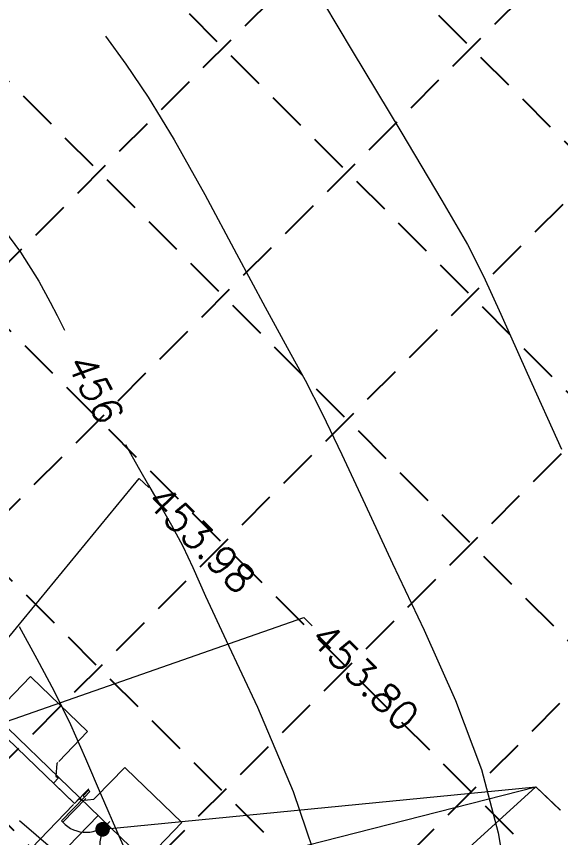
# Model space of a CAD drawing. Header units: inches. Extents: x 4334 to 5439, y 4649 to 5754.
# Drawn here: x 4847.3 to 4893.8, y 5091.8 to 5162 of the extents above; entities that cross this region are included whole.
import ezdxf
from ezdxf.enums import TextEntityAlignment as Align

# ---------------------------------------------------------------- set-up
doc = ezdxf.new("R2010")
doc.units = ezdxf.units.IN
doc.header["$LTSCALE"] = 30
doc.header["$MEASUREMENT"] = 0
for name, pattern in [('DIVIDE2', [0.625, 0.25, -0.125, 0, -0.125, 0, -0.125]), ('HIDDEN', [0.375, 0.25, -0.125]), ('PHANTOM2', [1.25, 0.625, -0.125, 0.125, -0.125, 0.125, -0.125])]:
    doc.linetypes.add(name, pattern=pattern)
for name, color, linetype in [('0s-paving', 1, 'Continuous'), ('BLDG', 10, 'Continuous'), ('BNDY RWC', 4, 'PHANTOM2'), ('DA LINE', 211, 'DIVIDE2'), ('EC', 15, 'Continuous'), ('GRID', 254, 'HIDDEN'), ('PC', 15, 'Continuous')]:
    doc.layers.add(name, color=color, linetype=linetype)
doc.styles.add('C80', font='SIMPLEX.shx', dxfattribs={"height": 0.04})
doc.styles.add('NOTES', font='ARIAL.TTF', dxfattribs={"height": 108})

# ---------------------------------------------------------------- blocks, each defined once
blk = doc.blocks.new('_Dot')
at = {"color": 0, "linetype": 'ByBlock', "lineweight": -2}
blk.add_line((-0.5, 0), (-1, 0), dxfattribs=at)
at = {"color": 0, "linetype": 'ByBlock', "const_width": 0.5}
blk.add_lwpolyline([(-0.25, 0, 1), (0.25, 0, 1)], format="xyb", close=True, dxfattribs=at)

msp = doc.modelspace()

# ---------------------------------------------------------------- linework, layer by layer
at = {"layer": '0s-paving', "color": 7, "lineweight": 0}
msp.add_line((4847.307, 5089.553), (4852.169, 5094.59), dxfattribs=at)
at = {"layer": 'BLDG', "color": 7, "lineweight": 0}
for p, q in [((4845.717, 5102.671), (4848.495, 5105.549)), ((4848.495, 5105.549), (4848.585, 5105.463)), ((4853.377, 5100.837), (4848.58, 5105.467)), ((4845.643, 5101.064), (4852.268, 5094.669)), ((4853.382, 5100.832), (4850.922, 5098.284)), ((4850.748, 5098.104), (4850.679, 5097.012)), ((4850.835, 5098.194), (4850.748, 5098.104)), ((4850.835, 5098.194), (4850.835, 5098.194)), ((4854.099, 5095.216), (4856.559, 5097.764)), ((4856.559, 5097.764), (4856.644, 5097.683)), ((4861.441, 5093.052), (4856.644, 5097.683)), ((4850.918, 5096.898), (4850.455, 5096.418)), ((4850.679, 5097.012), (4850.769, 5096.926)), ((4850.769, 5096.926), (4850.769, 5096.926)), ((4850.769, 5096.926), (4850.918, 5096.898)), ((4850.455, 5096.418), (4852.253, 5094.681)), ((4852.268, 5094.669), (4853.483, 5095.928)), ((4853.47, 5095.824), (4853.007, 5095.345)), ((4853.007, 5095.345), (4853.127, 5095.229)), ((4853.127, 5095.229), (4853.59, 5095.709)), ((4853.59, 5095.709), (4853.47, 5095.824)), ((4851.153, 5093.184), (4853.127, 5095.229)), ((4853.241, 5095.119), (4851.267, 5093.075)), ((4852.253, 5094.681), (4852.658, 5095.101)), ((4852.658, 5095.101), (4852.747, 5095.015)), ((4852.747, 5095.015), (4852.747, 5095.015)), ((4852.747, 5095.015), (4852.837, 5094.929)), ((4852.837, 5094.929), (4853.926, 5095.036)), ((4853.926, 5095.036), (4854.012, 5095.126)), ((4854.012, 5095.126), (4854.099, 5095.216)), ((4854.012, 5095.126), (4854.012, 5095.126)), ((4854.099, 5095.216), (4854.099, 5095.216)), ((4851.153, 5093.184), (4851.267, 5093.075)), ((4861.446, 5093.047), (4858.667, 5090.169)), ((4861.445, 5093.047), (4861.355, 5093.134))]:
    msp.add_line(p, q, dxfattribs=at)
for centre, start, end in [((4853.244, 5094.928), 223.14736, 318.87213), ((4857.139, 5091.168), 133.14732, 228.87208)]:
    msp.add_arc(centre, 2.71, start, end, dxfattribs=at)
at = {"layer": 'BNDY RWC', "color": 7, "lineweight": 0}
msp.add_line((4901.474, 5046.611), (4805.549, 5129.542), dxfattribs=at)
at = {"layer": 'DA LINE', "color": 7, "linetype": 'Continuous', "lineweight": 0}
for p, q in [((4935.723, 5015.031), (4832.665, 5114.519)), ((4837.349, 5076.118), (4854.278, 5093.655))]:
    msp.add_line(p, q, dxfattribs=at)
at = {"layer": 'EC', "color": 43, "lineweight": 0, "flags": 128}
for points in [[(4872.341, 5165.225), (4876.019, 5159.062), (4880.159, 5152.16), (4883.689, 5146.245), (4885.866, 5142.48), (4887.25, 5139.79), (4888.729, 5136.54), (4890.986, 5131.488), (4893.899, 5124.972)], [(4829.117, 5163.149), (4831.238, 5160.707), (4834.18, 5157.453), (4837.875, 5153.444), (4841.772, 5149.144), (4845.199, 5145.124), (4847.641, 5141.845), (4849.209, 5139.348), (4850.173, 5137.565), (4850.775, 5136.406), (4851.153, 5135.678), (4851.419, 5135.166)], [(4854.902, 5160.318), (4856.648, 5157.92), (4858.555, 5155.104), (4860.782, 5151.45), (4863.4, 5146.756), (4866.118, 5141.686), (4868.556, 5137.118), (4870.447, 5133.666), (4871.978, 5130.876), (4873.452, 5128.027), (4875.131, 5124.521), (4877.116, 5120.247), (4879.469, 5115.216), (4882.167, 5109.509), (4884.848, 5103.486), (4887.066, 5097.577), (4888.495, 5092.168), (4889.282, 5087.477), (4889.694, 5083.68), (4889.958, 5080.863), (4890.15, 5078.758), (4890.305, 5077.01)], [(4856.628, 5125.372), (4857.195, 5124.358), (4857.831, 5123.236), (4858.602, 5121.898), (4859.544, 5120.281), (4860.559, 5118.492), (4861.516, 5116.683), (4862.376, 5114.857), (4863.475, 5112.415), (4865.238, 5108.609), (4867.907, 5102.915), (4870.97, 5095.702), (4873.728, 5087.561)], [(4847.533, 5109.811), (4849.054, 5107.056), (4850.531, 5104.276), (4851.922, 5101.446), (4853.215, 5098.523), (4854.537, 5095.389), (4856.045, 5091.909), (4857.82, 5087.986)]]:
    msp.add_lwpolyline(points, dxfattribs=at)
at = {"layer": 'GRID', "color": 253, "linetype": 'HIDDEN', "ltscale": 0.45}
for p, q in [((4536.169, 5509.333), (5193.779, 4851.723)), ((4525.563, 5498.726), (5183.172, 4841.117)), ((4514.956, 5488.119), (5172.565, 4830.51)), ((4504.35, 5477.513), (5161.959, 4819.903)), ((4493.743, 5466.906), (5151.352, 4809.297)), ((4483.136, 5456.3), (5140.746, 4798.69)), ((5098.319, 5392.66), (4727.041, 5021.382)), ((5108.926, 5382.053), (4737.648, 5010.775)), ((5119.532, 5371.447), (4748.255, 5000.169)), ((5130.139, 5360.84), (4758.861, 4989.562)), ((5140.746, 5350.233), (4769.468, 4978.956))]:
    msp.add_line(p, q, dxfattribs=at)
at = {"layer": 'PC', "color": 43, "lineweight": 0}
for points in [[(4843.348, 5104.906), (4857.79, 5122.473), (4858.635, 5121.7)], [(4843.348, 5104.906), (4857.79, 5122.473), (4858.635, 5121.7)], [(4836.081, 5098.075), (4871.879, 5110.599), (4872.585, 5109.863)], [(4836.081, 5098.075), (4871.879, 5110.599), (4872.585, 5109.863)], [(4855.909, 5092.592), (4891.719, 5096.116), (4893.795, 5094.135)], [(4855.909, 5092.592), (4891.719, 5096.116), (4893.795, 5094.135)], [(4860.979, 5088.259), (4891.719, 5096.116), (4893.804, 5094.117)], [(4860.979, 5088.259), (4891.719, 5096.116), (4893.804, 5094.117)], [(4871.844, 5078.026), (4891.719, 5096.116), (4893.813, 5094.121)], [(4871.844, 5078.026), (4891.719, 5096.116), (4893.813, 5094.121)]]:
    msp.add_lwpolyline(points, dxfattribs=at)

# ---------------------------------------------------------------- block references
at = {"layer": 'PC', "color": 43, "lineweight": 0, "xscale": 1.25, "yscale": 1.25, "zscale": 1.25, "rotation": 185.6206696005631}
msp.add_blockref('_Dot', (4854.665, 5092.469), dxfattribs=at)
msp.add_blockref('_Dot', (4854.665, 5092.469), dxfattribs=at)

# ---------------------------------------------------------------- texts
at = {"rotation": 316.00972, "style": 'NOTES'}
for s, insert, char_height, attachment_point in [('\\A1;', (4857.078, 5156.261), 1.2, 9), ('\\A1;   ', (4864.032, 5147.223), 1.5, 7)]:
    msp.add_mtext(s, dxfattribs=dict(at, insert=insert, char_height=char_height, attachment_point=attachment_point))
at = {"layer": 'EC', "color": 43, "lineweight": 0, "style": 'C80', "oblique": 8}
msp.add_text('456', height=2.4, rotation=297.8605, dxfattribs=at).set_placement((4853.986, 5130.25), align=Align.MIDDLE_CENTER)
at = {"layer": 'PC', "color": 43, "lineweight": 0, "style": 'C80'}
for s, p in [('453.98', (4858.251, 5120.42)), ('453.98', (4858.251, 5120.42)), ('453.80', (4872.257, 5108.667)), ('453.80', (4872.257, 5108.667))]:
    msp.add_text(s, height=2.4, rotation=315, dxfattribs=at).set_placement(p)

doc.saveas('drawing.dxf')
